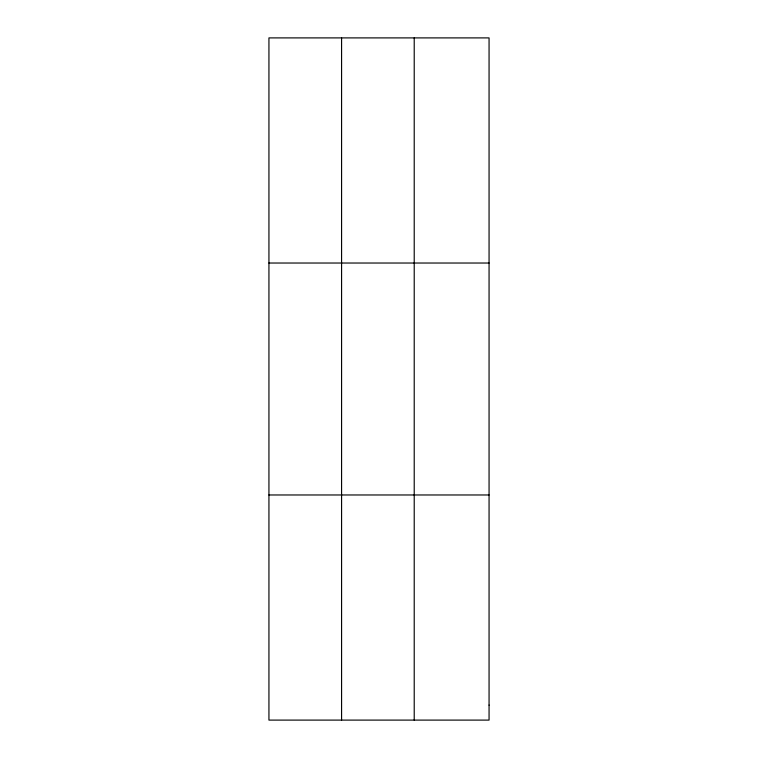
<?xml version="1.0" encoding="UTF-8"?>
<svg xmlns="http://www.w3.org/2000/svg" width="758" height="758" viewBox="0 0 758 758"><rect width="100%" height="100%" fill="white"/><g stroke="black" fill="none" stroke-linecap="round" stroke-linejoin="round"><path stroke-width="1.14" d="M341.583 720.1L341.583 37.9M414.219 720.1L414.219 37.9M268.938 263.026L489.062 263.026M268.938 494.974L489.062 494.974M489.062 705.092L489.062 720.1L268.938 720.1L268.938 37.9L489.062 37.9L489.062 705.092"/></g></svg>
